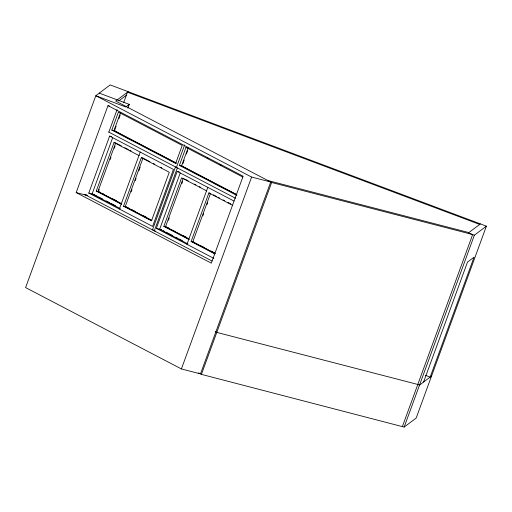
<?xml version="1.0" encoding="UTF-8"?>
<svg xmlns="http://www.w3.org/2000/svg" width="512" height="512" viewBox="0 0 512 512"><rect width="100%" height="100%" fill="white"/><g stroke="black" fill="none" stroke-linecap="round" stroke-linejoin="round"><path stroke-width="0.77" d="M107.994 105.645L243.136 176.211L211.322 263.155L76.173 192.589L107.994 105.645L109.517 106.042M108.845 132.122L117.082 109.619M109.626 136.102L173.446 169.427L152.602 226.387L88.781 193.062L109.626 136.102L111.654 136.627M111.821 130.106L118.413 112.096L182.234 145.421L175.642 163.43L111.821 130.106L115.2 130.982M123.648 102.694L127.488 92.198L479.706 224.429M120.544 112.646L113.952 130.656L176.352 163.238M114.701 130.029L116.07 126.278M118.816 118.771L120.192 115.021M112.666 137.709L92.096 193.92L120.371 208.685M121.427 204.243L96.256 191.098L114.029 142.528L115.354 142.874M127.904 108.128L129.274 104.378L99.27 93.12M99.206 189.408L98.387 191.648L120.762 203.334M110.144 159.52L110.963 157.28M114.246 148.307L115.066 146.067M119.379 209.043L140.224 152.077M141.312 157.645L169.28 172.25L151.507 220.819L123.539 206.214L141.312 157.645L143.302 158.163M142.97 158.074L125.197 206.643L151.763 220.518M131.136 191.821L131.962 189.581M135.238 180.614L136.058 178.374M138.797 170.899L140.16 167.162M175.482 166.918L152.442 229.875L154.47 230.4M176.422 167.405L184.659 144.902M177.357 167.898L154.317 230.854L155.674 231.206M213.811 258.349L156.352 228.346L177.203 171.386L179.226 171.91M236.832 195.379L179.392 165.389L185.984 147.379L187.334 147.731M188.115 147.93L181.523 165.939L236.832 194.822M182.822 163.814L184.192 160.058M186.394 154.054L187.763 150.304M180.237 172.992L159.667 229.203L187.942 243.968M189.005 239.526L163.834 226.381L181.606 177.811L206.778 190.957M183.258 178.24L165.485 226.81L189.261 239.226M168.422 220.205L169.242 217.965M181.818 183.597L182.637 181.35M186.95 244.326L207.795 187.36M214.886 253.914L191.117 241.498L208.89 192.928L210.874 193.446M210.541 193.357L192.768 241.926L215.142 253.613M202.816 215.898L203.635 213.658M206.918 204.691L207.738 202.451M181.395 368.941L251.61 177.062L95.814 95.718L25.6 287.59L181.395 368.941L200.486 373.888L270.707 182.01L251.61 177.062M129.274 104.378L125.818 106.976L95.814 95.718L110.176 84.922L486.4 226.157L416.186 418.035L404.154 427.078L201.427 374.374L271.642 182.502L115.686 101.069L128.179 91.68M402.438 426.432L472.659 234.554L271.642 182.502M404.154 427.078L474.374 235.2L486.4 226.157M423.59 382.035L467.482 262.118L474.048 257.178L430.163 377.101L425.491 375.347M118.733 100.954L126.387 95.2M480.397 223.91L468.371 232.947L474.374 235.2M431.546 376.064L419.514 385.101L417.517 384.352M267.891 180.538L468.858 232.582M179.392 165.389L182.771 166.266M96.256 191.098L99.571 191.955M88.781 193.062L94.08 194.438M86.899 195.117L84.87 194.592L211.968 260.96M76.173 192.589L87.635 195.552M123.539 206.214L126.189 206.899M163.834 226.381L167.142 227.238M156.352 228.346L161.651 229.722M191.117 241.498L193.766 242.182M417.798 384.461L216.787 332.403L215.373 331.661M207.258 157.926L208.678 158.669M220.026 164.589L221.44 165.331M185.984 147.379L242.714 176.998M114.426 130.778L176.115 162.989M181.997 166.061L236.595 194.573M108.614 132L235.546 198.278M177.203 171.386L233.952 201.018M121.28 145.875L115.686 142.957L97.914 191.526L121.683 203.936M124.774 147.706L128.275 149.53M129.67 150.259L131.072 150.989M184.659 178.97L188.154 180.8M194.445 184.083L195.846 184.813M199.341 186.637L200.742 187.366M114.029 142.528L139.2 155.674M143.667 158.438L149.965 161.728M153.459 163.552L154.854 164.282M160.448 167.2L161.85 167.93M213.338 194.822L216.838 196.646M218.234 197.376L219.635 198.106M223.13 199.93L224.525 200.659M228.026 202.483L230.822 203.949M208.89 192.928L232.659 205.344M103.066 193.779L104.461 194.509M112.851 198.893L116.352 200.717M167.84 227.603L169.242 228.333M172.736 230.157L174.138 230.886M182.528 235.27L186.022 237.094M165.958 226.931L188.333 238.618M126.854 207.072L128.25 207.802M131.75 209.626L135.245 211.456M143.635 215.834L146.432 217.293M201.421 246.01L204.218 247.469M211.206 251.117L214.701 252.947M125.67 206.765L151.539 220.275M193.242 242.048L214.918 253.37M93.51 194.291L97.056 196.141M98.477 196.883L102.733 199.104M106.278 200.954L109.824 202.803M111.238 203.546L115.494 205.766M163.213 230.682L164.634 231.424M166.048 232.166L172.429 235.501M175.974 237.35L177.395 238.093M178.816 238.829L182.362 240.678M198.592 372.896L201.427 374.374"/></g></svg>
